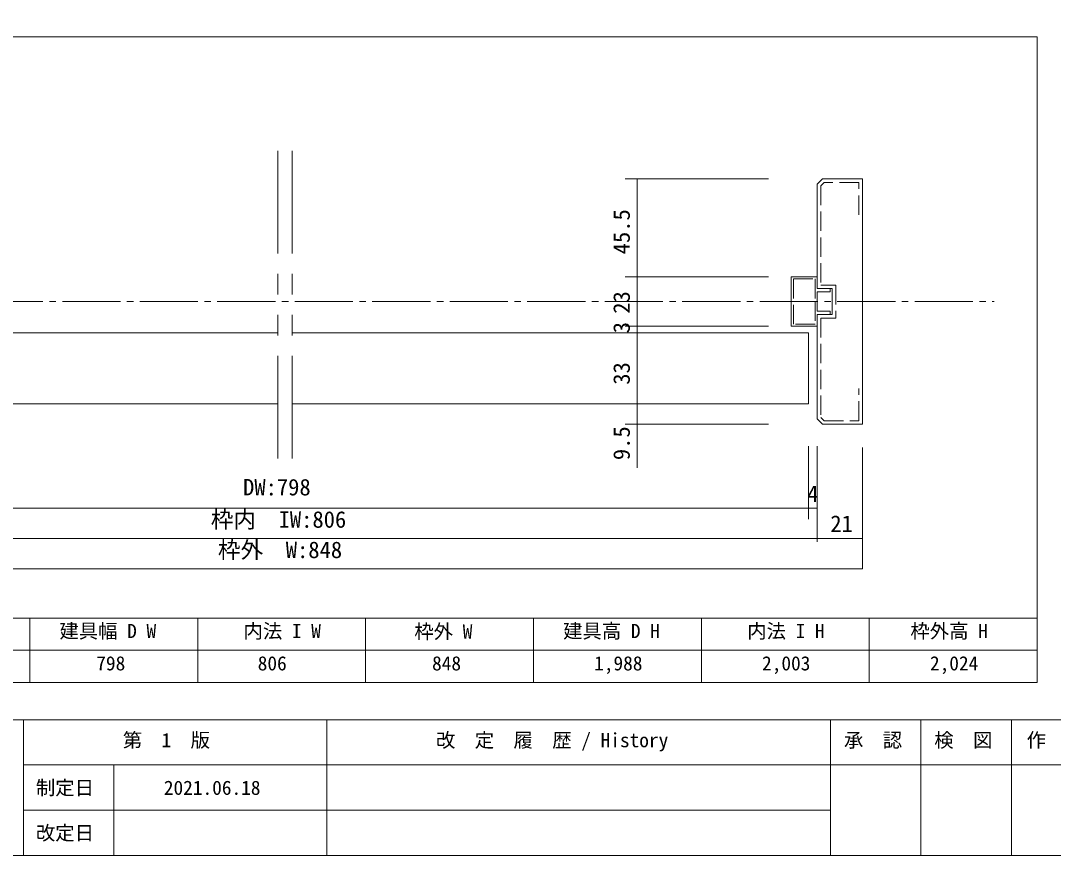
# Model space of a CAD drawing. Units: millimetres on the paper, enlarged 5 times, with parts at other scales. Extents: x -1000 to 1000, y -692 to 692.
# Drawn here: x -597 to 202, y -692 to -46 of the extents above; entities that cross this region are included whole.
import ezdxf
from ezdxf.enums import TextEntityAlignment as Align

# ---------------------------------------------------------------- set-up
doc = ezdxf.new("R2010")
doc.units = ezdxf.units.MM
doc.header["$LTSCALE"] = 5
for name, pattern in [('CHAIN2', [12, 9, -1, 1, -1]), ('DASHED3', [4, 3, -1]), ('USER3', [31.75, 15.875, -3.175, 3.175, -3.175, 3.175, -3.175])]:
    doc.linetypes.add(name, pattern=pattern)
for name, color, linetype, lineweight in [('1-0_下線', 7, 'Continuous', 20), ('1-1_0', 7, 'Continuous', 20), ('2-0_18', 7, 'Continuous', 20)]:
    doc.layers.add(name, color=color, linetype=linetype, lineweight=lineweight)
doc.styles.add('ＭＳ ゴシック', font='')
doc.styles.get('ＭＳ ゴシック').set_extended_font_data('MS Gothic')

msp = doc.modelspace()

# ---------------------------------------------------------------- linework, layer by layer
at = {"layer": '1-0_下線'}
for p, q in [((190, -508.75), (190, -58.75)), ((-525, -622.5), (-525, -692.5)), ((30, -657.5), (-595, -657.5))]:
    msp.add_line(p, q, dxfattribs=at)
msp.add_lwpolyline([(190, -58.75), (-975, -58.75), (190, -58.75)], dxfattribs=at)
msp.add_lwpolyline([(190, -58.75), (190, -508.75), (-975, -508.75), (190, -508.75)], close=True, dxfattribs=at)
at = {"layer": '1-1_0'}
for p, q in [((190, -58.75), (-975, -58.75)), ((190, -58.75), (-975, -58.75)), ((190, -508.75), (-975, -508.75)), ((-590, -508.75), (-590, -558.75)), ((-460, -508.75), (-460, -558.75)), ((-330, -508.75), (-330, -558.75)), ((-200, -508.75), (-200, -558.75)), ((-70, -508.75), (-70, -558.75)), ((60, -508.75), (60, -558.75)), ((190, -508.75), (190, -558.75)), ((190, -533.75), (-975, -533.75)), ((190, -558.75), (-975, -558.75)), ((1000, -587.5), (-1000, -587.5)), ((-595, -587.5), (-595, -692.5)), ((-360, -587.5), (-360, -692.5)), ((30, -587.5), (30, -692.5)), ((100, -587.5), (100, -692.5)), ((170, -587.5), (170, -692.5)), ((1000, -622.5), (-595, -622.5))]:
    msp.add_line(p, q, dxfattribs=at)
msp.add_lwpolyline([(-1000, -692.5), (1000, -692.5), (1000, 692.5), (-1000, 692.5)], close=True, dxfattribs=at)
msp.add_lwpolyline([(190, -508.75), (-975, -508.75), (-975, -558.75)], dxfattribs=at)
at = {"layer": '2-0_18', "linetype": 'USER3'}
for p, q in [((-398.012, -385.215), (-398.012, -143.364)), ((-386.901, -385.215), (-386.901, -143.364))]:
    msp.add_line(p, q, dxfattribs=at)
at = {"layer": '2-0_18'}
for p, q in [((-18.177, -168.75), (-129.067, -168.75)), ((-119.846, -168.75), (-119.846, -392.4)), ((54.625, -168.75), (23.792, -168.75)), ((-18.177, -244.583), (-129.067, -244.583)), ((-18.177, -282.917), (-129.067, -282.917)), ((-398.012, -287.917), (-797.871, -287.917)), ((-386.988, -287.917), (12.871, -287.917)), ((-386.901, -287.917), (-0.375, -287.917)), ((12.871, -287.917), (12.871, -342.917)), ((-398.012, -342.917), (-797.871, -342.917)), ((-386.988, -342.917), (12.871, -342.917)), ((-18.177, -358.75), (-129.067, -358.75)), ((12.958, -375.79), (12.958, -432.345)), ((19.625, -375.637), (19.625, -449.728)), ((54.625, -470.681), (54.625, -376.729)), ((-804.538, -423.705), (-438.315, -423.705)), ((-438.315, -423.705), (-346.597, -423.705)), ((-346.597, -423.705), (19.625, -423.705)), ((-438.315, -447.254), (-839.538, -447.254)), ((-346.597, -447.254), (-438.315, -447.254)), ((54.625, -447.254), (-346.597, -447.254)), ((-839.538, -470.681), (-438.315, -470.681)), ((-438.315, -470.681), (-346.597, -470.681)), ((-346.597, -470.681), (54.625, -470.681))]:
    msp.add_line(p, q, dxfattribs=at)
at = {"layer": '2-0_18', "linetype": 'DASHED3'}
for p, q in [((51.847, -171.528), (24.942, -171.528)), ((51.847, -196.528), (51.847, -171.528))]:
    msp.add_line(p, q, dxfattribs=at)
at = {"layer": '2-0_18', "linetype": 'CHAIN2'}
msp.add_line((-864.803, -263.75), (156.57, -263.75), dxfattribs=at)
at = {"layer": '2-0_18'}
for points in [[(23.792, -168.75), (19.625, -172.917), (19.625, -253.75), (31.292, -253.75), (31.292, -273.75), (19.625, -273.75), (19.625, -354.583), (23.792, -358.75)], [(23.792, -358.75), (54.625, -358.75), (54.625, -168.75)], [(19.625, -282.917), (19.625, -273.75), (29.625, -273.75), (29.625, -271.25), (19.625, -271.25), (19.625, -256.25), (29.625, -256.25), (29.625, -253.75), (19.625, -253.75), (19.625, -244.583), (-0.375, -244.583), (-0.375, -282.917)], [(29.625, -253.75), (19.625, -253.75), (29.625, -253.75)]]:
    msp.add_lwpolyline(points, dxfattribs=at)
at = {"layer": '2-0_18', "linetype": 'DASHED3'}
for points in [[(24.942, -171.528), (22.403, -174.067), (22.403, -250.972), (34.069, -250.972), (34.069, -276.528), (22.403, -276.528), (22.403, -353.433), (24.942, -355.972)], [(1.292, -281.25), (1.292, -246.25), (17.958, -246.25), (17.958, -263.75), (17.958, -281.25)], [(24.942, -355.972), (51.847, -355.972), (51.847, -330.972)]]:
    msp.add_lwpolyline(points, dxfattribs=at)
at = {"layer": '2-0_18'}
msp.add_lwpolyline([(-0.375, -244.583), (-0.375, -282.917), (19.625, -282.917), (19.625, -273.75), (29.625, -273.75), (29.625, -271.25), (19.625, -271.25), (19.625, -256.25), (29.625, -256.25), (29.625, -253.75), (19.625, -253.75), (19.625, -244.583)], close=True, dxfattribs=at)
at = {"layer": '2-0_18', "linetype": 'DASHED3'}
msp.add_lwpolyline([(17.958, -263.75), (17.958, -281.25), (1.292, -281.25), (1.292, -246.25), (17.958, -246.25)], close=True, dxfattribs=at)

# ---------------------------------------------------------------- texts
at = {"layer": '1-0_下線', "style": 'ＭＳ ゴシック'}
for s, p in [('第\u30001\u3000版', (-517.986, -612.106)), ('改\u3000定\u3000履\u3000歴 / History', (-275.508, -612.106)), ('承\u3000認', (40.369, -612.106)), ('検\u3000図', (110.302, -612.106)), ('作\u3000成', (181.833, -612.106)), ('制定日', (-585.307, -648.962)), ('2021.06.18', (-486.199, -648.962)), ('改定日', (-585.307, -683.962))]:
    msp.add_text(s, height=11, dxfattribs=at).set_placement(p, align=Align.BOTTOM_LEFT)
at = {"layer": '1-1_0', "style": 'ＭＳ ゴシック'}
for s, p in [('内法 I W', (-424.567, -527.622)), ('建具高 D H', (-177.101, -527.622)), ('内法 I H', (-34.567, -527.622)), ('枠外高 H', (91.843, -527.622)), ('建具幅 D W', (-567.101, -527.622)), ('枠外 W', (-292.291, -528.01)), ('798', (-538.529, -552.623)), ('806', (-413.529, -552.623)), ('848', (-278.529, -552.623)), ('1,988', (-153.039, -552.623)), ('2,003', (-23.039, -552.623)), ('2,024', (106.961, -552.623))]:
    msp.add_text(s, height=11, dxfattribs=at).set_placement(p, align=Align.BOTTOM_LEFT)
at = {"layer": '2-0_18', "style": 'ＭＳ ゴシック'}
for s, p in [('45.5', (-121.573, -227.154)), ('23', (-121.573, -273.176)), ('3', (-121.573, -288.296)), ('33', (-121.573, -328.138)), ('9.5', (-121.573, -386.503))]:
    msp.add_text(s, height=12.83, rotation=90, dxfattribs=at).set_placement(p, align=Align.BOTTOM_LEFT)
for s, p in [('DW:798', (-424.864, -417.697)), ('4', (11.91, -422.751)), ('枠内\u3000IW:806', (-449.864, -442.705)), ('21', (29.841, -445.955)), ('枠外\u3000W:848', (-444.308, -466.21))]:
    msp.add_text(s, height=12.83, dxfattribs=at).set_placement(p, align=Align.BOTTOM_LEFT)

doc.saveas('drawing.dxf')
